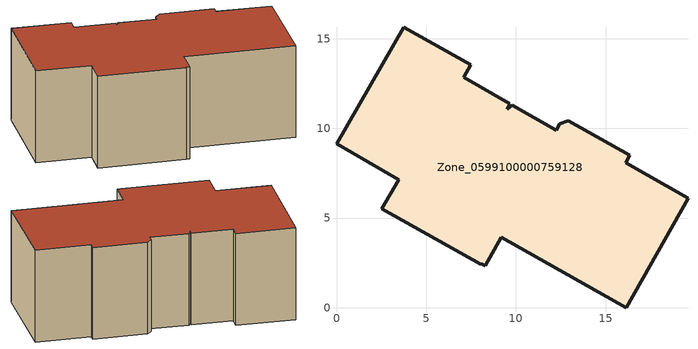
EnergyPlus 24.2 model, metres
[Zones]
Zone_0599100000759128
 floor ground (C_G): 9.67,11.37 9.51,11.07 9.8,11.29 12.26,9.89 12.46,10.26 12.92,10.43 16.35,8.5 16.12,8.07 19.6,6.12 16.16,0 9.19,3.92 8.29,2.33 8.06,2.46 8.03,2.42 2.52,5.51 3.46,7.14 0,9.14 3.75,15.64 7.48,13.53 7.08,12.84 z5.93
 wall outside (C_F): 9.19,3.92 16.16,0 19.6,6.12 16.12,8.07 16.35,8.5 12.92,10.43 12.46,10.26 12.26,9.89 9.8,11.29 9.51,11.07 9.67,11.37 7.08,12.84 7.48,13.53 3.75,15.64 0,9.14 3.46,7.14 2.52,5.51 8.03,2.42 8.06,2.46 8.29,2.33 9.19,3.92 z5.93:12.88
 roof outside (C_R): 9.51,11.07 9.67,11.37 7.08,12.84 7.48,13.53 3.75,15.64 0,9.14 3.46,7.14 2.52,5.51 8.03,2.42 8.06,2.46 8.29,2.33 9.19,3.92 16.16,0 19.6,6.12 16.12,8.07 16.35,8.5 12.92,10.43 12.46,10.26 12.26,9.89 9.8,11.29 z12.88
[BUILDING]
Pand.0599100000759128: North Axis=0; Terrain=City; Loads Convergence Tolerance Value=0.04; Temperature Convergence Tolerance Value=0.4; Solar Distribution=FullExterior; Maximum Number of Warmup Days=25; Minimum Number of Warmup Days=1
[Site:Location]
Rotterdam.The.Hague.AP_ZH_NLD Design_Conditions: Latitude=51.96; Longitude=4.45; Time Zone=1; Elevation=-4.5
[SITE:GROUNDTEMPERATURE:BUILDINGSURFACE]
18, 18, 18, 18, 18, 18, 18, 18, 18, 18, 18, 18
[MATERIAL] Thermal Absorptance=0.9; Solar Absorptance=0.7; Visible Absorptance=0.7
Name | Roughness | Thickness | Conductivity | Density | Specific Heat
G.D.2006-2014 | MediumSmooth | 0.15 | 0.06 | 540 | 1210
F.D.2006-2014 | Rough | 0.3 | 0.12 | 1920 | 840
R.D.2006-2014 | MediumRough | 0.2 | 0.08 | 1500 | 1000
[CONSTRUCTION]
C_G: G.D.2006-2014
C_F: F.D.2006-2014
C_R: R.D.2006-2014
[ZONE]
Zone_0599100000759128: Type=1; Multiplier=1; Ceiling Height=Autocalculate; Volume=Autocalculate; Floor Area=autocalculate; Part of Total Floor Area=Yes
[ZONEINFILTRATION:DESIGNFLOWRATE]
Infil_Zone_0599100000759128: Zone or ZoneList or Space or SpaceList=Zone_0599100000759128; Schedule=AlwaysOn; Design Flow Rate Calculation Method=Flow/Area; Flow Rate per Floor Area=0.0021; Constant Term Coefficient=1; Temperature Term Coefficient=0; Velocity Term Coefficient=0; Velocity Squared Term Coefficient=0
[HVACTEMPLATE:ZONE:IDEALLOADSAIRSYSTEM]
Zone_0599100000759128: Maximum Heating Supply Air Temperature=50; Minimum Cooling Supply Air Temperature=13; Maximum Heating Supply Air Humidity Ratio=0.0156; Minimum Cooling Supply Air Humidity Ratio=0.0077; Heating Limit=NoLimit; Cooling Limit=NoLimit; Dehumidification Control Type=ConstantSensibleHeatRatio; Cooling Sensible Heat Ratio=0.7; Dehumidification Setpoint=60; Humidification Control Type=None; Humidification Setpoint=30; Outdoor Air Method=None; Outdoor Air Flow Rate per Person=0.00944; Outdoor Air Flow Rate per Zone Floor Area=0; Outdoor Air Flow Rate per Zone=0; Demand Controlled Ventilation Type=None; Outdoor Air Economizer Type=NoEconomizer; Heat Recovery Type=None; Sensible Heat Recovery Effectiveness=0.7; Latent Heat Recovery Effectiveness=0.65
[ZONECONTROL:THERMOSTAT]
ThermostatControl_Zone_0599100000759128: Zone or ZoneList=Zone_0599100000759128; Control Type Schedule=DualSetpointControlType; Control 1=Thermostat_Zone_0599100000759128; Temperature Difference Between Cutout And Setpoint=0
[THERMOSTATSETPOINT:DUALSETPOINT]
Thermostat_Zone_0599100000759128: Heating Setpoint Temperature Schedule=HeatingSetpoint_Zone_0599100000759128; Cooling Setpoint Temperature Schedule=CoolingSetpoint_Zone_0599100000759128
[SCHEDULE:COMPACT]
HeatingSetpoint_Zone_0599100000759128: Through: 12/31, For: AllDays, Until: 24:00, 21
CoolingSetpoint_Zone_0599100000759128: Through: 12/31, For: AllDays, Until: 24:00, 24
DualSetpointControlType: Through: 12/31, For: AllDays, Until: 24:00, 4
AlwaysOn: Through: 12/31, For: AllDays, Until: 24:00, 1
